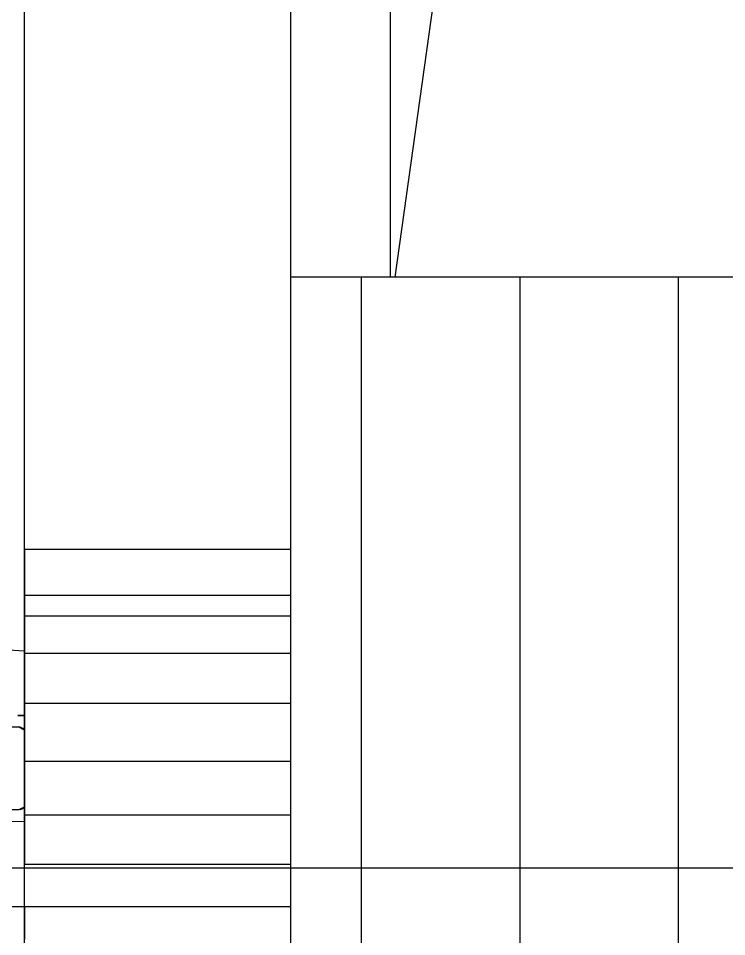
# Model space of a CAD drawing. Extents: x -24961 to 905641, y -154323 to 635957.
# Drawn here: x 395845 to 396909, y -131311 to -129933 of the extents above; entities that cross this region are included whole.
import ezdxf

# ---------------------------------------------------------------- set-up
doc = ezdxf.new("R2010")
doc.units = 0
doc.header["$LTSCALE"] = 1000
doc.header["$MEASUREMENT"] = 0
for name, color, linetype in [('DOTE', 1, 'Continuous'), ('WALL', 9, 'Continuous'), ('建筑_瓦', 8, 'Continuous')]:
    doc.layers.add(name, color=color, linetype=linetype)

msp = doc.modelspace()

# ---------------------------------------------------------------- hatches: boundary and pattern name
h = msp.add_hatch()
h.set_pattern_fill('ANSI31', color=251, scale=150, angle=45)
h.set_pattern_definition([(90, (123945.06, 513212.1), (-238.125, 4e-14), [])])
h.paths.add_polyline_path([(396253.6, -131607.9), (402553.6, -131607.9), (402553.6, -130320.9), (396253.6, -130320.9)])
h.paths.add_polyline_path([(402953.6, -131371.4), (428053.6, -131371.4), (428053.6, -130320.5), (402953.6, -130320.5)])
h.paths.add_polyline_path([(428453.6, -131607.9), (437853.6, -131607.9), (437853.6, -130320.9), (428453.6, -130320.9)])

# ---------------------------------------------------------------- linework, layer by layer
for p, q in [((396403.6, -130320.9), (396403.6, -129432.4)), ((395853.6, -130729.3), (395853.6, -129907.9)), ((396253.6, -129907.9), (396253.6, -130320.9)), ((396403.6, -130320.9), (396253.6, -130320.9)), ((396253.6, -130320.9), (396253.6, -130729.3)), ((396663.6, -130320.9), (396403.6, -130320.9)), ((396813.6, -130320.9), (396663.6, -130320.9)), ((397073.6, -130320.9), (396813.6, -130320.9)), ((395853.6, -130729.3), (396253.6, -130729.3)), ((395853.6, -130729.3), (395853.6, -130798.4)), ((396253.6, -130729.3), (396253.6, -130798.4)), ((395853.6, -130798.4), (396253.6, -130798.4)), ((395853.6, -130798.4), (395853.6, -130829.4)), ((396253.6, -130798.4), (396253.6, -130829.4)), ((395853.6, -130829.4), (396253.6, -130829.4)), ((395853.6, -130829.4), (395853.6, -130882.8)), ((396253.6, -130829.4), (396253.6, -130885.4)), ((395853.6, -130882.8), (395809.2, -130879.8)), ((395853.6, -130882.8), (395853.6, -130885.4)), ((395853.6, -130885.4), (396253.6, -130885.4)), ((395853.6, -130885.4), (395853.6, -130960.8)), ((396253.6, -130885.4), (396253.6, -130960.8)), ((395853.6, -130960.8), (396253.6, -130960.8)), ((395853.6, -130960.8), (395853.6, -130979)), ((396253.6, -130960.8), (396253.6, -131047.9)), ((395843.7, -130979), (395853.6, -130979)), ((395853.6, -130979), (395843.7, -130979)), ((395853.6, -130979), (395853.6, -130999.9)), ((395845.5, -130996.5), (395795.5, -130996.7)), ((395853.6, -131001.1), (395845.5, -130996.5)), ((395847.5, -130996.5), (395845.5, -130996.5)), ((395853.6, -130999.9), (395847.5, -130996.5)), ((395853.6, -130999.9), (395853.6, -131001.1)), ((395853.6, -131001.1), (395853.6, -131047.9)), ((395853.6, -131047.9), (396253.6, -131047.9)), ((395853.6, -131047.9), (395853.6, -131116.2)), ((396253.6, -131047.9), (396253.6, -131128.2)), ((395796, -131120.6), (395846, -131120.5)), ((395846, -131120.5), (395851, -131117.7)), ((395848, -131120.5), (395846, -131120.5)), ((395848, -131120.5), (395850.5, -131119.1)), ((395850.5, -131119.1), (395853.6, -131117.3)), ((395850.5, -131119.1), (395851, -131117.7)), ((395851, -131117.7), (395853.6, -131116.2)), ((395853.6, -131116.2), (395853.6, -131117.3)), ((395853.6, -131117.3), (395853.6, -131128.2)), ((395853.6, -131128.2), (396253.6, -131128.2)), ((395853.6, -131128.2), (395853.6, -131138)), ((396253.6, -131128.2), (396253.6, -131202.5)), ((395791.2, -131138.2), (395853.6, -131138)), ((395853.6, -131138), (395853.6, -131202.5)), ((395853.6, -131202.5), (396253.6, -131202.5)), ((395853.6, -131266), (395853.6, -131202.5)), ((396253.6, -131202.5), (396253.6, -131266.2)), ((395830.1, -131266), (395853.6, -131266)), ((395853.6, -131266), (395853.6, -131266.2)), ((395853.6, -131266.2), (396253.6, -131266.2)), ((395853.6, -131266.2), (395853.6, -131315.3)), ((396253.6, -131266.2), (396253.6, -131315.3))]:
    msp.add_line(p, q)
msp.add_lwpolyline([(396253.6, -131607.9), (402553.6, -131607.9), (402553.6, -130320.9), (396253.6, -130320.9)], close=True)
at = {"layer": 'DOTE'}
msp.add_line((393730.1, -131207.9), (442830.8, -131207.9), dxfattribs=at)
at = {"layer": 'WALL'}
msp.add_line((395853.6, -145029.1), (395853.6, -129507.9), dxfattribs=at)
at = {"layer": '建筑_瓦'}
msp.add_lwpolyline([(396410.6, -130320.9), (396526.5, -129494.5), (397073.6, -129252.6)], dxfattribs=at)

doc.saveas('drawing.dxf')
